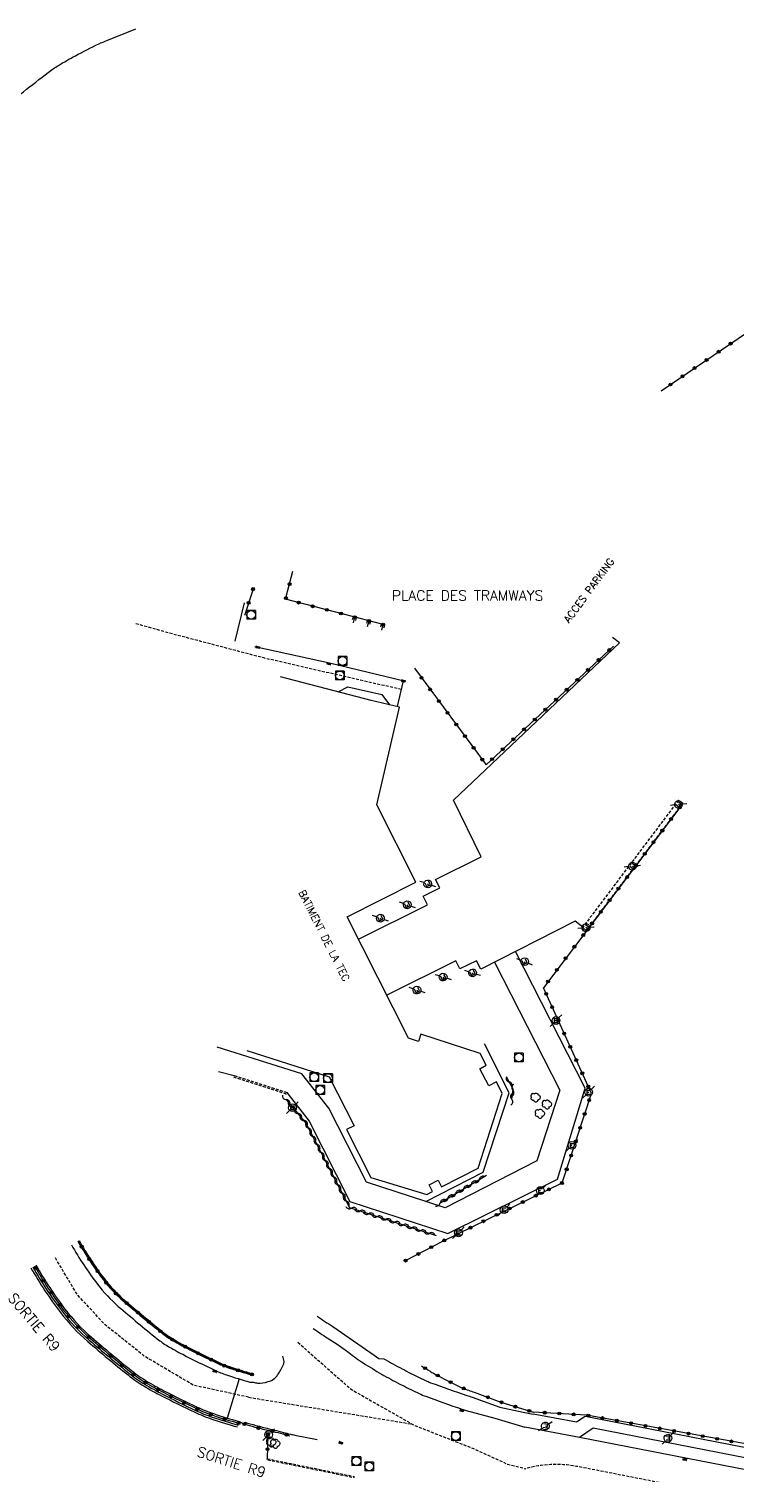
# Model space of a CAD drawing. Header units: millimetres. Extents: x 154000 to 155001, y 121000 to 122000.
# Drawn here: x 154693.5 to 154815, y 121738.8 to 121987 of the extents above; entities that cross this region are included whole.
import ezdxf
from ezdxf.enums import TextEntityAlignment as Align

# ---------------------------------------------------------------- set-up
doc = ezdxf.new("R2010")
doc.units = ezdxf.units.MM
doc.linetypes.add('DASHED', pattern=[0.75, 0.5, -0.25])
doc.layers.get('0').update_dxf_attribs({"linetype": 'CONTINUOUS'})
for name, color, linetype in [('W0001', 6, 'DASHED'), ('W0008', 7, 'CONTINUOUS'), ('W0017', 7, 'CONTINUOUS'), ('W0100', 7, 'CONTINUOUS'), ('W0112', 1, 'DASHED'), ('W0120', 7, 'CONTINUOUS'), ('W0211', 2, 'CONTINUOUS'), ('W0300', 7, 'CONTINUOUS'), ('W0310', 3, 'CONTINUOUS'), ('W0322', 7, 'CONTINUOUS'), ('W0334', 7, 'CONTINUOUS'), ('W0400', 7, 'CONTINUOUS'), ('W0420', 7, 'CONTINUOUS'), ('W0471', 7, 'CONTINUOUS'), ('W0984', 7, 'CONTINUOUS'), ('W0989', 7, 'CONTINUOUS')]:
    doc.layers.add(name, color=color, linetype=linetype)
doc.styles.get("Standard").update_dxf_attribs({"font": 'romans.shx', "width": 0.85})

# ---------------------------------------------------------------- blocks, each defined once
blk = doc.blocks.new('t322o')
at = {"color": 0, "linetype": 'Continuous'}
for radius in [0.25, 0.15]:
    blk.add_circle((0, 0), radius, dxfattribs=at)
blk = doc.blocks.new('T471')
for p, q in [((-0.333334, 0.333334), (-0.333334, -0.333334)), ((-0.333334, 0.333334), (0.333334, 0.333334)), ((-0.333334, 0), (0, 0)), ((0.500001, 0.500001), (1.000002, 1.000002)), ((-0.500001, -0.500001), (-1.000002, -1.000002)), ((-0.333334, -0.333334), (0.333334, -0.333334))]:
    blk.add_line(p, q)
blk.add_ellipse((0, 0), major_axis=(0.471405, 0.471405), ratio=1, start_param=5.4977871438, end_param=11.780972451)
blk = doc.blocks.new('T400')
for p, q in [((-0.15, 0.3), (0.15, 0.3)), ((-0.15, -0.25), (-0.15, 0.3)), ((-0.15, 0.15), (0.15, 0.15)), ((-0.15, 0), (0.15, 0)), ((0.15, 0.3), (0.15, -0.25)), ((-0.15, -0.15), (0.15, -0.15)), ((-0.15, -0.25), (-0.15, -0.3)), ((-0.15, -0.3), (0.15, -0.3)), ((0.15, -0.3), (0.15, -0.25))]:
    blk.add_line(p, q)
blk = doc.blocks.new('T420')
for p, q in [((0.75, 0.75), (-0.75, 0.75)), ((-0.75, 0.75), (-0.75, -0.75)), ((0.75, 0.75), (0.75, -0.75)), ((0.75, -0.75), (-0.75, -0.75))]:
    blk.add_line(p, q)
blk.add_ellipse((0, 0), major_axis=(-0.53, 0.53), ratio=1, start_param=3.926991, end_param=10.210176)
blk = doc.blocks.new('t211o')
at = {"color": 0, "linetype": 'Continuous'}
for p, q in [((-0.29, 0.5), (-0.29, 0)), ((0, 1), (0, 0)), ((0.29, 0.5), (0.29, 0))]:
    blk.add_line(p, q, dxfattribs=at)
blk = doc.blocks.new('T300')
for p, q in [((-0.8, 0.51), (-0.86, 0.34)), ((-0.86, 0.34), (-0.86, 0.17)), ((-0.86, 0.17), (-0.74, 0.06)), ((-0.69, 0.63), (-0.8, 0.51)), ((-0.8, -0.06), (-0.74, 0.06)), ((-0.74, 0.06), (-0.69, 0.11)), ((-0.57, 0.69), (-0.69, 0.63)), ((-0.46, 0.69), (-0.57, 0.69)), ((-0.29, 0.63), (-0.46, 0.69)), ((-0.29, 0.63), (-0.17, 0.74)), ((-0.23, 0.57), (-0.29, 0.63)), ((-0.17, 0.74), (-0.06, 0.8)), ((-0.06, 0.8), (0.06, 0.8)), ((0.06, 0.8), (0.23, 0.74)), ((0.23, 0.74), (0.34, 0.63)), ((0.34, 0.63), (0.4, 0.51)), ((0.46, 0.46), (0.34, 0.46)), ((0.4, 0.51), (0.4, 0.46)), ((0.57, 0.4), (0.46, 0.46)), ((0.57, 0.4), (0.69, 0.29)), ((0.69, 0.29), (0.74, 0.17)), ((0.74, 0.06), (0.69, -0.17)), ((0.74, 0.17), (0.74, 0.06)), ((-0.8, -0.17), (-0.8, -0.06)), ((-0.8, -0.23), (-0.8, -0.17)), ((-0.74, -0.34), (-0.8, -0.23)), ((-0.69, -0.4), (-0.74, -0.34)), ((-0.51, -0.46), (-0.69, -0.4)), ((-0.4, -0.46), (-0.51, -0.46)), ((-0.4, -0.46), (-0.34, -0.46)), ((-0.34, -0.46), (-0.34, -0.4)), ((-0.34, -0.51), (-0.34, -0.46)), ((-0.29, -0.63), (-0.34, -0.51)), ((-0.17, -0.74), (-0.29, -0.63)), ((-0.06, -0.8), (-0.17, -0.74)), ((0.06, -0.8), (-0.06, -0.8)), ((0.17, -0.74), (0.06, -0.8)), ((0.23, -0.69), (0.17, -0.74)), ((0.29, -0.46), (0.23, -0.46)), ((0.29, -0.63), (0.23, -0.69)), ((0.46, -0.4), (0.29, -0.46)), ((0.34, -0.51), (0.29, -0.63)), ((0.34, -0.51), (0.34, -0.46)), ((0.57, -0.34), (0.46, -0.4)), ((0.63, -0.29), (0.57, -0.34)), ((0.69, -0.17), (0.63, -0.29))]:
    blk.add_line(p, q)
blk = doc.blocks.new('t310o')
at = {"color": 0, "linetype": 'Continuous'}
for centre, start, end in [((-0.5, 0.38), 216.8699, 323.1304), ((0.5, -0.37), 36.8699, 143.1303)]:
    blk.add_arc(centre, 0.625, start, end, dxfattribs=at)

msp = doc.modelspace()

# ---------------------------------------------------------------- linework, layer by layer
at = {"layer": 'W0001', "flags": 128}
for points in [[(154757.5, 121873.57), (154734.06, 121878.94), (154718.22, 121883.1), (154711.73, 121884.91)], [(154731.23, 121752.03), (154721.77, 121754.09), (154713.43, 121759.02), (154706.58, 121764.48), (154701.79, 121769.68), (154697.96, 121776.1)], [(154739.73, 121761.47), (154741.9, 121759.52), (154748.9, 121753.36), (154759.73, 121747.2), (154769.9, 121743.2), (154775.73, 121740.53), (154778.83, 121739.76)], [(154731.23, 121752.03), (154759.31, 121747.43)]]:
    msp.add_lwpolyline(points, dxfattribs=at)
msp.add_lwpolyline([(155000, 121704.03), (154991.33, 121705.41), (154976.35, 121707.76), (154969.29, 121707.64), (154965.06, 121707.24), (154960.64, 121707.17), (154942.19, 121709.66), (154934.18, 121713.6), (154867.21, 121724.56), (154787.56, 121740.16, 0.116309), (154778.83, 121739.76)], format="xyb", dxfattribs=at)
at = {"layer": 'W0008', "flags": 128}
for points in [[(154732.31, 121880.97), (154745.14, 121878.16), (154758.22, 121875.04)], [(154746.65, 121873.17), (154748.3, 121874.05), (154754.16, 121872.72), (154755.46, 121870.96)], [(154756.85, 121870.64), (154757.78, 121874.86)], [(154737.81, 121804.37), (154741.65, 121799.42), (154748.66, 121785.64), (154765.47, 121780.14), (154784.29, 121789.5), (154789.07, 121805.09), (154777.09, 121828.58)], [(154773.5, 121826.76), (154784.7, 121804.77), (154780.79, 121792.63), (154765.03, 121784.53), (154761.71, 121785.63), (154751.5, 121788.94), (154745, 121801.69), (154740.41, 121807.58), (154725.82, 121812.14)], [(154784.7, 121804.77), (154784.67, 121804.76)]]:
    msp.add_lwpolyline(points, dxfattribs=at)
at = {"layer": 'W0008'}
msp.add_lwpolyline([(154866.99, 121805.83), (154879.96, 121794.22, -0.221501), (154886.66, 121781.83, -0.060301), (154886.4, 121777.65), (154879.52, 121737.27, -0.415644), (154868.08, 121729.49), (154847.58, 121733.55), (154845.86, 121735.89), (154790.43, 121746.71), (154788.12, 121745.13), (154778.72, 121746.91)], format="xyb", dxfattribs=at)
at = {"layer": 'W0008', "flags": 128}
for points in [[(154700.8, 121778.21, 0.033367), (154705.29, 121771.43, 0.052159), (154708.86, 121767.64, 0.008563), (154715.54, 121762.08, 0.033788), (154717.35, 121760.82, 0.017037), (154719.92, 121759.4, 0.008154), (154725.42, 121756.69, 0.028488), (154727.47, 121755.86, 0.015126), (154731.46, 121754.64), (154732.09, 121754.6)], [(154694.7, 121774.73, 0.033367), (154699.7, 121767.17, 0.052159), (154704.27, 121762.32, 0.008563), (154711.14, 121756.61, 0.033788), (154713.73, 121754.8, 0.017037), (154716.71, 121753.14, 0.008154), (154722.42, 121750.34, 0.028488), (154725.22, 121749.21, 0.015126), (154729.61, 121747.87), (154730.52, 121747.42)], [(154743.05, 121765.96, 0.018357), (154745.69, 121764.19), (154752.8, 121759.25), (154753.62, 121758.71), (154754.45, 121758.63), (154755.31, 121758.15, 0.000555), (154755.62, 121757.98, 0.003137), (154755.65, 121757.96, 0.006198), (154758.79, 121756.3, 0.00693), (154761.62, 121754.9, 0.02438), (154762.52, 121754.53, 0.004479), (154768.71, 121752.34, 0.011194), (154769.63, 121752.05), (154774.4, 121750.32), (154778.4, 121749.44), (154780.16, 121749.15)], [(154742.34, 121763.85, 0.007539), (154744.77, 121762.22, -0.027542), (154749.64, 121758.82, 0.016983), (154750.95, 121757.92, 0.007309), (154754.09, 121755.99, 0.000555), (154754.41, 121755.81, 0.003137), (154754.46, 121755.77, 0.006198), (154757.65, 121754.09, 0.00693), (154760.55, 121752.66, 0.02438), (154761.67, 121752.19, 0.004479), (154767.9, 121749.98, 0.007937), (154768.63, 121749.75), (154773.55, 121748.43), (154778.72, 121746.91)], [(154732.09, 121754.6, 0.034351), (154732.76, 121754.47, 0.049852), (154733.23, 121754.45, 0.072955), (154735.05, 121754.86, 0.124708), (154735.95, 121755.49, 0.028905), (154736.32, 121755.98, 0.019919), (154736.79, 121756.73, 0.035557), (154737.23, 121757.66, 0.070059), (154737.36, 121758.17), (154737.12, 121759.09)], [(154730.58, 121747.74, 0.002237), (154732.5, 121747.2, 0.005286), (154733.31, 121746.98, 0.000163), (154735.61, 121746.4, 0.000228), (154737.25, 121745.98, 0.005128), (154738.42, 121745.7, 0.007845), (154739.19, 121745.53), (154743.02, 121744.78)]]:
    msp.add_lwpolyline(points, format="xyb", dxfattribs=at)
at = {"layer": 'W0017', "flags": 128}
for points in [[(154682.65, 121967.4, -0.010502), (154686.45, 121971.22, -0.021833), (154688.31, 121972.86, -0.005832), (154696.83, 121979.57, -0.02773), (154698.58, 121980.77, -0.013408), (154701.48, 121982.42, -0.010006), (154705.5, 121984.48, -0.016952), (154705.82, 121984.62, 0.006928), (154706.89, 121985.07), (154711.85, 121987.04)], [(154701.9, 121778.83, 0.033367), (154706.29, 121772.19, 0.052159), (154709.68, 121768.6, 0.008563), (154716.33, 121763.07, 0.033788), (154718, 121761.9, 0.017037), (154720.49, 121760.52, 0.008154), (154725.95, 121757.83, 0.028488), (154727.88, 121757.05, 0.015126), (154731.79, 121755.86)], [(154702.11, 121778.95, 0.033367), (154706.48, 121772.34, 0.052159), (154709.84, 121768.78, 0.008563), (154716.48, 121763.26, 0.033788), (154718.13, 121762.11, 0.017037), (154720.6, 121760.73, 0.008154), (154726.06, 121758.05, 0.028488), (154727.95, 121757.28, 0.015126), (154731.85, 121756.09)], [(154693.85, 121774.25, 0.033367), (154698.93, 121766.58, 0.052159), (154703.64, 121761.58, 0.008563), (154710.53, 121755.85, 0.033788), (154713.23, 121753.97, 0.017037), (154716.27, 121752.28, 0.008154), (154722.01, 121749.46, 0.028488), (154724.9, 121748.29, 0.015126), (154729.35, 121746.93)], [(154694.15, 121774.41, 0.033367), (154699.2, 121766.79, 0.052159), (154703.86, 121761.84, 0.008563), (154710.75, 121756.11, 0.033788), (154713.4, 121754.26, 0.017037), (154716.43, 121752.58, 0.008154), (154722.15, 121749.76, 0.028488), (154725.01, 121748.61, 0.015126), (154729.44, 121747.25)]]:
    msp.add_lwpolyline(points, format="xyb", dxfattribs=at)
for points in [[(154730.47, 121888.49), (154728.88, 121881.91)], [(154761.71, 121785.63), (154771.56, 121790.66), (154776.03, 121804.29), (154771.76, 121812.7)], [(154726.07, 121808), (154726.07, 121808), (154728.78, 121807.28)]]:
    msp.add_lwpolyline(points, dxfattribs=at)
at = {"layer": 'W0100', "flags": 128}
for points in [[(154752.32, 121871.7), (154752.32, 121871.7), (154736.72, 121875.73)], [(154730.96, 121811.58), (154745.11, 121807.08), (154749.39, 121798.65), (154748.09, 121798), (154752.26, 121789.77), (154761.86, 121786.87), (154762.82, 121787.34), (154762.25, 121788.49), (154763.81, 121789.31), (154764.4, 121788.14), (154770.66, 121791.38), (154774.83, 121804.18), (154773.85, 121806.18), (154772.5, 121805.5), (154770.95, 121808.46), (154772.06, 121809.04)]]:
    msp.add_lwpolyline(points, dxfattribs=at)
at = {"layer": 'W0100'}
msp.add_lwpolyline([(154772.06, 121809.04), (154771.05, 121811.08), (154760.84, 121814.4), (154760.43, 121813.15), (154758.71, 121813.71), (154748.2, 121834.54), (154759.98, 121840.49), (154753.26, 121853.78), (154757.19, 121870.56), (154752.32, 121871.7)], dxfattribs=at)
at = {"layer": 'W0112'}
msp.add_lwpolyline([(154789.16, 121831.97), (154805.82, 121853.98), (154805.09, 121854.56), (154788.48, 121832.52)], close=True, dxfattribs=at)
at = {"layer": 'W0112', "flags": 128}
for points in [[(154728.78, 121807.28), (154737.81, 121804.37), (154737.72, 121804.09), (154728.69, 121807)], [(154734.44, 121741.47), (154749.35, 121738.43), (154749.31, 121738.21), (154734.39, 121741.25)]]:
    msp.add_lwpolyline(points, close=True, dxfattribs=at)
at = {"layer": 'W0120', "flags": 128}
msp.add_lwpolyline([(154729.64, 121755.17), (154727.56, 121748.45)], dxfattribs=at)
at = {"layer": 'W0211', "flags": 128}
msp.add_lwpolyline([(154754.36, 121884.75), (154747.77, 121886.47)], dxfattribs=at)
at = {"layer": 'W0310', "flags": 128}
for points in [[(154776.45, 121803.21), (154776.68, 121804.96), (154775.62, 121806.94)], [(154737.7, 121803.14), (154741.1, 121799.09), (154748.6, 121784.6), (154763.44, 121779.82)], [(154764.16, 121785.41), (154772.11, 121790.17)]]:
    msp.add_lwpolyline(points, dxfattribs=at)
at = {"layer": 'W0322'}
for points in [[(154802.12, 121924.88), (154818.41, 121935.95), (154823.51, 121957.29), (154823.63, 121957.56)], [(154759.74, 121877.22), (154772.05, 121860.67), (154793.94, 121881.03)], [(154805.33, 121853.33), (154781.89, 121822.36)], [(154831.52, 121742.68), (154824.9, 121742.52), (154789.27, 121748.96), (154780.15, 121749.49)]]:
    msp.add_lwpolyline(points, dxfattribs=at)
at = {"layer": 'W0322', "flags": 128}
for points in [[(154754.36, 121884.75), (154747.77, 121886.47), (154737.61, 121889.07), (154738.84, 121893.91)], [(154732.02, 121890.84), (154730.55, 121886.29)], [(154758.21, 121775.49), (154764.62, 121778.85), (154785.13, 121788.85), (154790.13, 121804.21), (154781.89, 121822.36)], [(154734.57, 121745.61), (154734.44, 121741.47)]]:
    msp.add_lwpolyline(points, dxfattribs=at)
for points in [[(154701.98, 121778.87, 0.033367), (154706.36, 121772.25, 0.052159), (154709.74, 121768.67, 0.008563), (154716.39, 121763.14, 0.033788), (154718.05, 121761.98, 0.017037), (154720.53, 121760.6, 0.008154), (154725.99, 121757.91, 0.028488), (154727.9, 121757.14, 0.015126), (154731.81, 121755.95)], [(154694.45, 121774.58, 0.033367), (154699.47, 121767, 0.052159), (154704.09, 121762.1, 0.008563), (154710.96, 121756.38, 0.033788), (154713.58, 121754.55, 0.017037), (154716.58, 121752.88, 0.008154), (154722.3, 121750.07, 0.028488), (154725.12, 121748.93, 0.015126), (154729.53, 121747.59)], [(154760.95, 121757.42, 0.006523), (154762.42, 121756.48, 0.016268), (154763.03, 121756.14, 0.005236), (154766.59, 121754.29, 0.013071), (154768.04, 121753.61, 0.02213), (154769.02, 121753.23, 0.000762), (154770, 121752.9), (154774.6, 121751.2), (154778.15, 121750.07), (154780.15, 121749.49)], [(154730.52, 121747.42, 0.003408), (154732.33, 121746.91, 0.007971), (154733.11, 121746.71, 0.001635), (154735.48, 121746.15, -0.002344), (154737.13, 121745.75, -0.012342), (154737.38, 121745.69, -0.003236), (154738.35, 121745.39)]]:
    msp.add_lwpolyline(points, format="xyb", dxfattribs=at)
at = {"layer": 'W0334'}
for points in [[(154750.14, 121830.71), (154761.96, 121836.62), (154761.24, 121838.07), (154764.11, 121839.52), (154763.38, 121840.95), (154771.19, 121844.83), (154766.42, 121854.55), (154794.96, 121881.61), (154793.76, 121882.5)], [(154788.69, 121832.79), (154787.37, 121833.78), (154771.12, 121825.56), (154770.4, 121826.98), (154767.55, 121825.58), (154766.82, 121826.97), (154755, 121821.06)], [(154846.02, 121738.43), (154845.48, 121737.75), (154789.04, 121748.71), (154787.57, 121747.73), (154780.16, 121749.15)]]:
    msp.add_lwpolyline(points, dxfattribs=at)
at = {"layer": 'W0334', "flags": 128}
msp.add_lwpolyline([(154847.58, 121733.55), (154788.12, 121745.13)], dxfattribs=at)

# ---------------------------------------------------------------- block references
at = {"layer": 'W0211', "rotation": 165.3578756652541}
for p in [(154749.52, 121886.01), (154751.94, 121885.38), (154754.36, 121884.75)]:
    msp.add_blockref('t211o', p, dxfattribs=at)
at = {"layer": 'W0300'}
for p in [(154780.58, 121803.48), (154781.34, 121800.7), (154782.52, 121802.28), (154735.18, 121744.27), (154735.85, 121744.04)]:
    msp.add_blockref('T300', p, dxfattribs=at)
at = {"layer": 'W0310'}
for p, rotation in [((154776.03, 121806.17), 118.2209928523048), ((154776.65, 121804.77), 82.41568482874582), ((154737.7, 121803.14), 310.0315960444701), ((154776.45, 121803.21), 82.41568482874582), ((154738.7, 121801.95), 310.0315960444701), ((154739.71, 121800.75), 310.0315960444701), ((154740.72, 121799.55), 310.0315960444701), ((154741.55, 121798.23), 297.3530796752086), ((154742.27, 121796.84), 297.3530796752086), ((154742.99, 121795.45), 297.3530796752086), ((154743.71, 121794.06), 297.3530796752086), ((154744.43, 121792.67), 297.3530796752086), ((154745.15, 121791.27), 297.3530796752086), ((154745.87, 121789.88), 297.3530796752086), ((154746.58, 121788.49), 297.3530796752086), ((154768.19, 121787.82), 30.85015299769439), ((154769.53, 121788.63), 30.85015299769439), ((154770.88, 121789.43), 30.85015299769439), ((154747.3, 121787.1), 297.3530796752086), ((154748.02, 121785.71), 297.3530796752086), ((154764.16, 121785.41), 30.85015299769439), ((154765.5, 121786.22), 30.85015299769439), ((154766.84, 121787.02), 30.85015299769439), ((154748.9, 121784.5), 342.1562447068618), ((154750.39, 121784.02), 342.1562447068618), ((154751.88, 121783.54), 342.1562447068618), ((154753.37, 121783.06), 342.1562447068618), ((154754.86, 121782.58), 342.1562447068618), ((154756.35, 121782.1), 342.1562447068618), ((154757.84, 121781.62), 342.1562447068618), ((154759.33, 121781.14), 342.1562447068618), ((154760.82, 121780.66), 342.1562447068618), ((154762.31, 121780.18), 342.1562447068618)]:
    msp.add_blockref('t310o', p, dxfattribs=dict(at, rotation=rotation))
at = {"layer": 'W0322'}
for p, rotation in [((154814.06, 121932.99), 34.1710173092274), ((154809.92, 121930.18), 34.1710173092274), ((154811.99, 121931.59), 34.1710173092274), ((154805.79, 121927.37), 34.1710173092274), ((154807.85, 121928.78), 34.1710173092274), ((154803.72, 121925.97), 34.1710173092274), ((154732.02, 121890.84), 251.9966677236018), ((154738.28, 121891.69), 75.67832626191607), ((154731.25, 121888.46), 251.9966677236018), ((154737.66, 121889.26), 75.67832626191607), ((154739.83, 121888.5), 165.6783262619157), ((154742.25, 121887.88), 165.6783262619157), ((154744.68, 121887.26), 165.6783262619157), ((154747.1, 121886.64), 165.6783262619157), ((154749.52, 121886.01), 165.3578756652541), ((154751.94, 121885.38), 165.3578756652541), ((154754.36, 121884.75), 165.3578756652541), ((154793.21, 121880.35), 42.9213894635655), ((154791.38, 121878.65), 42.9213894635655), ((154760.95, 121875.6), 306.6437333729), ((154787.72, 121875.24), 42.9213894635655), ((154789.55, 121876.94), 42.9213894635655), ((154762.44, 121873.59), 306.6437333729), ((154785.89, 121873.54), 42.9213894635655), ((154763.93, 121871.58), 306.6437333729), ((154782.23, 121870.13), 42.9213894635655), ((154784.06, 121871.84), 42.9213894635655), ((154765.42, 121869.58), 306.6437333729), ((154766.92, 121867.57), 306.6437333729), ((154780.4, 121868.43), 42.9213894635655), ((154768.41, 121865.57), 306.6437333729), ((154776.74, 121865.03), 42.9213894635655), ((154778.57, 121866.73), 42.9213894635655), ((154769.9, 121863.56), 306.6437333729), ((154774.9, 121863.32), 42.9213894635655), ((154771.39, 121861.55), 306.6437333729), ((154773.07, 121861.62), 42.9213894635655), ((154805.33, 121853.33), 232.8643565782201), ((154803.83, 121851.33), 232.8643565782201), ((154802.32, 121849.34), 232.8643565782201), ((154799.3, 121845.36), 232.8643565782201), ((154800.81, 121847.35), 232.8643565782201), ((154797.79, 121843.36), 232.8643565782201), ((154796.28, 121841.37), 232.8643565782201), ((154794.77, 121839.38), 232.8643565782201), ((154791.75, 121835.39), 232.8643565782201), ((154793.26, 121837.38), 232.8643565782201), ((154790.24, 121833.4), 232.8643565782201), ((154788.73, 121831.4), 232.8643565782201), ((154787.22, 121829.41), 232.8643565782201), ((154784.2, 121825.43), 232.8643565782201), ((154785.71, 121827.42), 232.8643565782201), ((154782.7, 121823.43), 232.8643565782201), ((154782.36, 121821.32), 114.4186587588489), ((154783.4, 121819.04), 114.4186587588489), ((154784.43, 121816.76), 114.4186587588489), ((154785.46, 121814.49), 114.4186587588489), ((154786.5, 121812.21), 114.4186587588489), ((154787.53, 121809.94), 114.4186587588489), ((154788.56, 121807.66), 114.4186587588489), ((154789.6, 121805.38), 114.4186587588489), ((154789.75, 121803.06), 71.98635601921721), ((154788.98, 121800.68), 71.98635601921721), ((154788.2, 121798.3), 71.98635601921721), ((154787.43, 121795.92), 71.98635601921721), ((154786.66, 121793.55), 71.98635601921721), ((154785.89, 121791.17), 71.98635601921721), ((154785.08, 121788.82), 25.98991815169484), ((154778.34, 121785.54), 25.98991815169484), ((154780.58, 121786.63), 25.98991815169484), ((154782.83, 121787.73), 25.98991815169484), ((154773.84, 121783.35), 25.98991815169484), ((154776.09, 121784.44), 25.98991815169484), ((154769.35, 121781.15), 25.98991815169484), ((154771.59, 121782.25), 25.98991815169484), ((154764.85, 121778.96), 25.98991815169484), ((154767.1, 121780.06), 25.98991815169484), ((154702.55, 121777.89), 120.7773415507868), ((154703.87, 121775.77), 123.1808181224667), ((154758.21, 121775.49), 27.66266532832341), ((154760.42, 121776.65), 27.66266532832341), ((154762.63, 121777.81), 27.66266532832341), ((154694.67, 121774.19), 120.0631632790063), ((154705.28, 121773.71), 125.5842946941465), ((154695.96, 121772.05), 122.1615374525048), ((154706.78, 121771.71), 128.9874769812141), ((154697.33, 121769.96), 124.2599116260034), ((154708.46, 121769.85), 135.0383236732718), ((154710.31, 121768.18), 139.4424606575329), ((154698.78, 121767.92), 126.3582857995019), ((154700.31, 121765.94), 129.7093698276381), ((154712.22, 121766.56), 140.0098531120265), ((154701.98, 121764.08), 134.1388212859394), ((154714.14, 121764.96), 140.5772455665202), ((154716.08, 121763.38), 141.1446380210138), ((154703.79, 121762.36), 138.5682727442407), ((154705.68, 121760.73), 139.7334715787207), ((154718.11, 121761.94), 149.083023345389), ((154720.3, 121760.72), 152.5155639090525), ((154707.6, 121759.13), 140.2820347829936), ((154722.53, 121759.59), 153.5656282298636), ((154724.77, 121758.49), 154.3332242647525), ((154709.53, 121757.54), 140.8305979872665), ((154711.48, 121755.97), 142.8302366018717), ((154727.05, 121757.45), 158.3840724241527), ((154729.41, 121756.65), 162.6213453434519), ((154731.81, 121755.95), 164.7418230797668), ((154761.57, 121757.02), 147.4418494866591), ((154763.73, 121755.76), 152.267077818305), ((154713.55, 121754.57), 148.8857031795566), ((154715.72, 121753.34), 151.7755172811375), ((154765.95, 121754.62), 153.0149552389033), ((154768.21, 121753.54), 157.0812325376502), ((154717.95, 121752.19), 153.3280433448751), ((154720.19, 121751.09), 154.061576956815), ((154772.34, 121752.03), 339.7395975412795), ((154774.69, 121751.17), 342.4061222315645), ((154722.44, 121750.01), 155.0903714654422), ((154724.76, 121749.06), 160.4426327130707), ((154727.13, 121748.28), 162.8624322460481), ((154777.07, 121750.41), 342.4061222315645), ((154779.47, 121749.69), 343.7872739970388), ((154782.11, 121749.38), 176.648279506657), ((154784.61, 121749.23), 176.648279506657), ((154787.1, 121749.08), 176.648279506657), ((154789.59, 121748.9), 169.751981926175), ((154792.05, 121748.45), 169.751981926175), ((154729.53, 121747.59), 164.7418230798309), ((154730.52, 121747.42), 343.8897298931803), ((154732.92, 121746.75), 346.0697566098194), ((154735.36, 121746.18), 346.8534324441565), ((154794.51, 121748.01), 169.751981926175), ((154796.97, 121747.56), 169.751981926175), ((154799.43, 121747.12), 169.751981926175), ((154801.89, 121746.67), 169.751981926175), ((154804.35, 121746.23), 169.751981926175), ((154806.81, 121745.78), 169.751981926175), ((154734.57, 121745.61), 268.1961691074212), ((154737.78, 121745.57), 343.2005545777392), ((154809.27, 121745.34), 169.751981926175), ((154811.74, 121744.89), 169.751981926175), ((154814.2, 121744.45), 169.751981926175), ((154734.49, 121743.11), 268.1961691074212)]:
    msp.add_blockref('t322o', p, dxfattribs=dict(at, rotation=rotation))
at = {"layer": 'W0400'}
for p, rotation in [((154732.8, 121880.83), 252.9012994370527), ((154745.06, 121877.99), 78.06490037238174), ((154757.83, 121875.04), 256.255358223156), ((154725.46, 121756.48), 75.52694851455448), ((154767.89, 121749.73), 251.7434788914539), ((154747.07, 121744.21), 255.7160870205861), ((154806.2, 121741.34), 86.48537362268095)]:
    msp.add_blockref('T400', p, dxfattribs=dict(at, rotation=rotation))
at = {"layer": 'W0420'}
for p in [(154731.69, 121886.41), (154747.39, 121878.48), (154746.9, 121876), (154777.69, 121810.39), (154742.5, 121806.98), (154743.55, 121804.8), (154744.88, 121806.85), (154766.83, 121745.36), (154749.75, 121741.06), (154751.98, 121740.12)]:
    msp.add_blockref('T420', p, dxfattribs=at)
at = {"layer": 'W0471'}
for p, rotation in [((154805.11, 121853.84), 141.633119297577), ((154797.18, 121843.24), 141.633119297577), ((154762.02, 121840.19), 116.759352503621), ((154758.5, 121836.6), 116.759352503621), ((154753.88, 121834.31), 116.759352503621), ((154789.2, 121832.68), 141.633119297577), ((154778.67, 121826.83), 113.57702476952), ((154764.67, 121824.19), 118.019368072163), ((154769.72, 121824.91), 118.019368072163), ((154760.18, 121821.96), 118.019368072163), ((154782.24, 121747.08), 169.122070231511), ((154803.28, 121744.98), 181.386426824322)]:
    msp.add_blockref('T471', p, dxfattribs=dict(at, rotation=rotation))
for p in [(154784.06, 121816.73), (154789.67, 121804.43), (154738.78, 121801.76), (154786.8, 121795.3), (154781.37, 121787.52), (154775.14, 121784.24), (154767.3, 121780.27), (154734.68, 121745.59)]:
    msp.add_blockref('T471', p, dxfattribs=at)

# ---------------------------------------------------------------- texts
at = {"layer": 'W0984'}
for s, rotation, p in [('ACCES PARKING', 53.4617, (154789.72, 121890.61)), ('BATIMENT DE LA TEC', 296.7594, (154744.23, 121831.31))]:
    msp.add_text(s, height=1.25, rotation=rotation, dxfattribs=at).set_placement(p, align=Align.MIDDLE)
at = {"layer": 'W0989'}
msp.add_text('PLACE DES TRAMWAYS', height=1.75, dxfattribs=at).set_placement((154768.86, 121889.73), align=Align.MIDDLE)
for rotation, p in [(310.1977, (154694.4, 121764.88)), (342.1365, (154728.3, 121740.89))]:
    msp.add_text('SORTIE R9', height=1.75, rotation=rotation, dxfattribs=at).set_placement(p, align=Align.MIDDLE)

doc.saveas('drawing.dxf')
